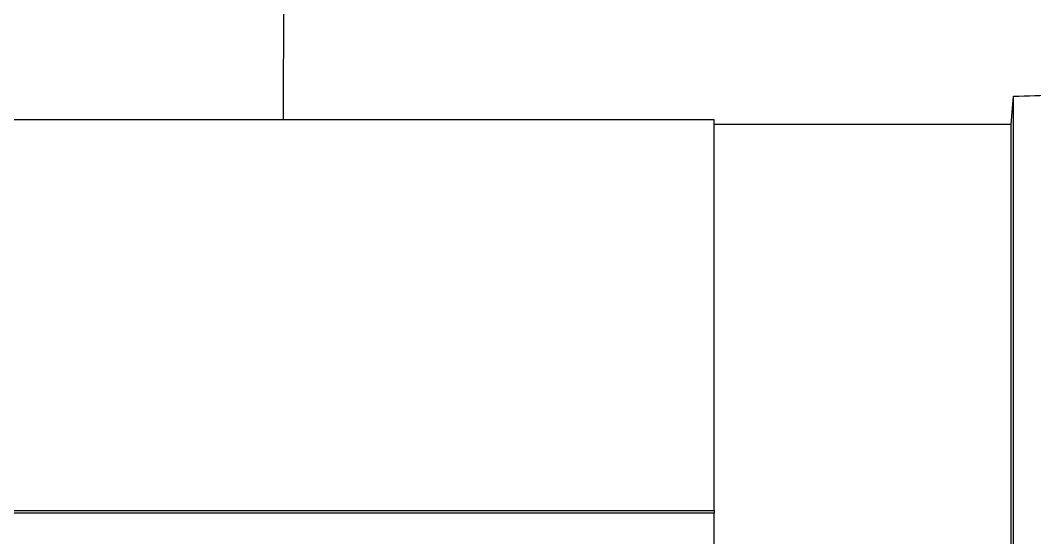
# Model space of a CAD drawing. Header units: millimetres. Extents: x 15 to 1184, y 5 to 836.
# Drawn here: x 849.34 to 855.31, y 632.62 to 635.66 of the extents above; entities that cross this region are included whole.
import ezdxf

# ---------------------------------------------------------------- set-up
doc = ezdxf.new("R2010")
doc.units = ezdxf.units.MM
doc.layers.get('0').update_dxf_attribs({"lineweight": 18})

msp = doc.modelspace()

# ---------------------------------------------------------------- linework, layer by layer
at = {"color": 7, "linetype": 'Continuous', "lineweight": 25}
for p, q in [((850.891, 635.0767), (850.9031, 640.7449)), ((855.174, 635.0499), (855.1876, 635.216)), ((855.1882, 618.2197), (855.1876, 635.216)), ((853.4262, 635.0767), (843.4263, 635.0767)), ((853.4263, 632.7772), (853.4262, 635.0767)), ((855.174, 635.0499), (853.4262, 635.0499)), ((855.1746, 618.2193), (855.174, 635.0499)), ((853.425, 632.7607), (843.425, 632.7607)), ((843.4263, 632.7772), (853.4263, 632.7772)), ((853.4263, 632.7772), (853.425, 632.7607)), ((853.425, 631.5609), (853.425, 632.7607))]:
    msp.add_line(p, q, dxfattribs=at)
msp.add_arc((854.9075, 646.0998), 10.8873, 271.47439, 272.795, dxfattribs=at)

doc.saveas('drawing.dxf')
